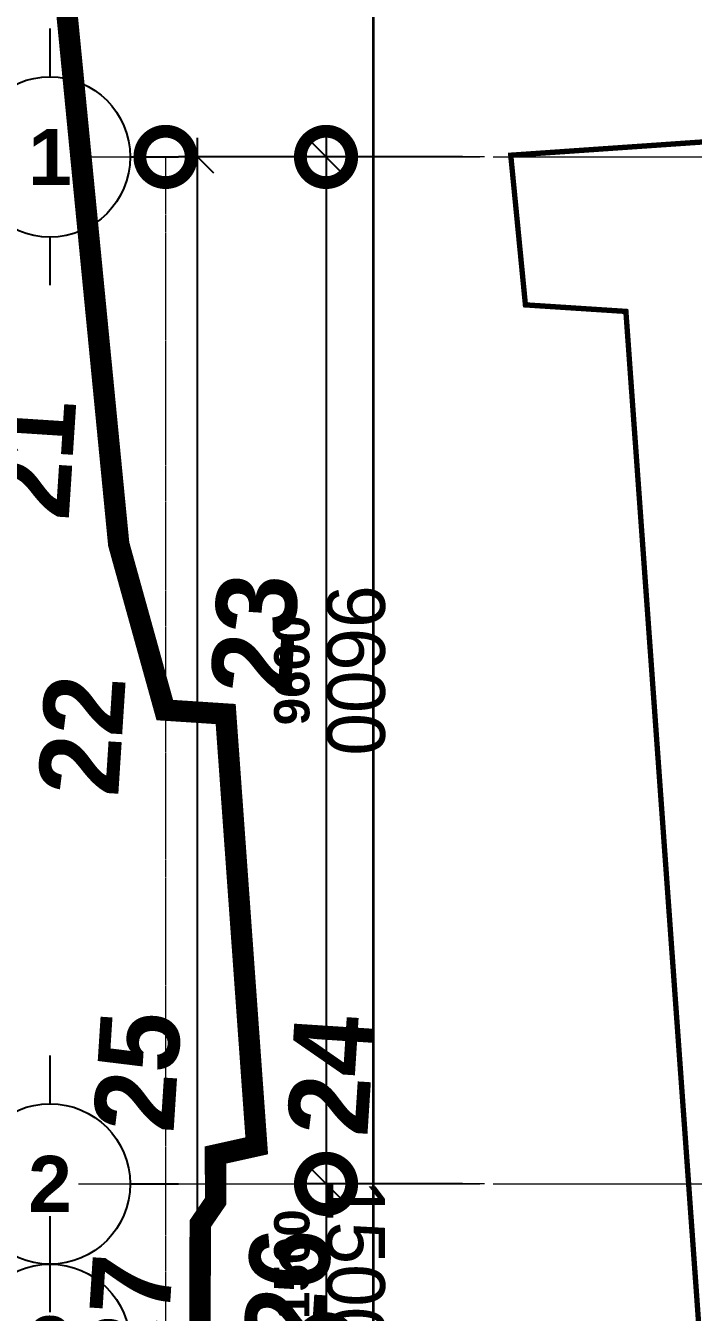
# Model space of a CAD drawing. Header units: millimetres. Extents: x -100356 to 314685, y 446 to 1273965.
# Drawn here: x 25805 to 32044, y 1025332 to 1037358 of the extents above; entities that cross this region are included whole.
import ezdxf
from ezdxf.enums import TextEntityAlignment as Align
from ezdxf.xclip import XClip

# ---------------------------------------------------------------- set-up
doc = ezdxf.new("R2010")
doc.units = ezdxf.units.MM
doc.header["$XCLIPFRAME"] = 2
for name, pattern in [('20180221 BF$0$DASHDOT', [1, 0.5, -0.25, 0, -0.25]), ('CENTER', [2, 1.25, -0.25, 0.25, -0.25]), ('CENTER2', [28.575, 19.05, -3.175, 3.175, -3.175]), ('DASHED2', [0.375, 0.25, -0.125]), ('Kume - Grid Line', [10.5, 6, -1.25, 2, -1.25])]:
    doc.linetypes.add(name, pattern=pattern)
doc.layers.get('DEFPOINTS').update_dxf_attribs({"lineweight": 13})
for name, color, linetype in [('20180221 BF$0$10', 1, 'Continuous'), ('20180221 BF$0$sohieu_diem', 2, 'Continuous'), ('20180221 BF$0$TREE', 99, 'Continuous')]:
    doc.layers.add(name, color=color, linetype=linetype)
for name, color, linetype, lineweight in [('20180221 BF$0$setback', 1, 'Continuous', 13), ('A-_ANOT----_D', 7, 'Continuous', 5), ('A.Axis', 251, 'CENTER2', 13), ('GJ', 1, 'Continuous', 13), ('LDIM OUT', 250, 'Continuous', 13), ('LGI', 250, 'CENTER', 9)]:
    doc.layers.add(name, color=color, linetype=linetype, lineweight=lineweight)
doc.layers.add('@area depoint', color=8, linetype='Continuous', lineweight=35, plot=False)
doc.styles.add('20180221 BF$0$VAPTIMN', font='VNI-Aptima-Bold.TTF')
doc.styles.add('ARIAL', font='Font - TrueType - Arial Bold.ttf')
doc.styles.add('Arial_4', font='Font - TrueType - Arial.ttf', dxfattribs={"width": 0.95, "height": 540})
doc.dimstyles.new('A3_-_A4_1', dxfattribs={"dimscale": 304.8, "dimtxt": 550.940076, "dimasz": 3.149606, "dimexe": 0, "dimexo": 0.0625, "dimgap": 0, "dimtad": 1, "dimdec": 0, "dimzin": 0, "dimdsep": 46, "dimtxsty": 'Arial_4', "dimblk1": 'DOTSMALL', "dimblk2": 'DOTSMALL', "dimsah": 1, "dimcen": 0.09, "dimazin": 0, "dimtfac": 1, "dimtdec": 4, "dimtix": 1, "dimtmove": 0, "dimatfit": 3, "dimfxl": 4.92126, "dimfxlon": 1, "dimtvp": 1, "dimtolj": 1, "dimtzin": 0, "dimarcsym": 2})
doc.dimstyles.new('A3_-_A4_2', dxfattribs={"dimscale": 304.8, "dimtxt": 550.940076, "dimasz": 3.149606, "dimexe": 0, "dimexo": 0.0625, "dimgap": 0, "dimtad": 1, "dimdec": 0, "dimzin": 0, "dimdsep": 46, "dimtxsty": 'Arial_4', "dimblk1": 'DOTSMALL', "dimblk2": 'DOTSMALL', "dimsah": 1, "dimcen": 0.09, "dimazin": 0, "dimtfac": 1, "dimtdec": 4, "dimtix": 1, "dimtmove": 2, "dimatfit": 3, "dimfxl": 4.92126, "dimfxlon": 1, "dimtvp": 1, "dimtolj": 1, "dimtzin": 0, "dimarcsym": 2})
doc.dimstyles.new('TL 150 OUT', dxfattribs={"dimscale": 150, "dimtxt": 2.2, "dimasz": 2, "dimexe": 1.2, "dimexo": 1.5, "dimgap": 1, "dimtad": 1, "dimdec": 0, "dimdsep": 46, "dimtxsty": 'ARIAL', "dimblk": 'OBLIQUE', "dimcen": 2, "dimdle": 1.2, "dimclrd": 256, "dimclre": 256, "dimclrt": 4, "dimaunit": 1, "dimadec": 0, "dimazin": 0, "dimtfac": 1, "dimtdec": 0, "dimtix": 1, "dimtmove": 2, "dimatfit": 3, "dimfxl": 1, "dimtolj": 1, "dimtzin": 0, "dimarcsym": 0})

# ---------------------------------------------------------------- blocks, each defined once
blk = doc.blocks.new('_DotSmall')
at = {"color": 0, "linetype": 'ByBlock', "const_width": 0.5}
blk.add_lwpolyline([(-0.0625, 0, 1), (0.0625, 0, 1)], format="xyb", close=True, dxfattribs=at)
blk = doc.blocks.new('*D521')
at = {"layer": 'A.Axis', "color": 0, "lineweight": -2, "transparency": 16777216}
for p, q in [((44548, -1500), (46029, -1500)), ((46029, -11100), (46029, -1500)), ((44548, -11100), (46029, -11100))]:
    blk.add_line(p, q, dxfattribs=at)
at = {"layer": 'DEFPOINTS', "color": 0, "transparency": 16777216}
for p in [(44529, -1500), (46029, -1500), (44529, -11100)]:
    blk.add_point(p, dxfattribs=at)
at = {"layer": 'A.Axis', "color": 0, "lineweight": -2, "transparency": 16777216, "xscale": 960, "yscale": 960, "zscale": 960}
for p, rotation in [((46029, -1500), 90), ((46029, -11100), 270)]:
    blk.add_blockref('_DotSmall', p, dxfattribs=dict(at, rotation=rotation))
at = {"layer": 'A.Axis', "color": 0, "transparency": 16777216, "insert": (45753, -6300), "char_height": 540, "attachment_point": 5, "rotation": 90, "style": 'Arial_4'}
blk.add_mtext('\\A1;9600', dxfattribs=at)
blk = doc.blocks.new('*D522')
at = {"layer": 'A.Axis', "color": 0, "lineweight": -2, "transparency": 16777216}
for p, q in [((44548, 0), (46029, 0)), ((46029, -1500), (46029, 0)), ((44548, -1500), (46029, -1500))]:
    blk.add_line(p, q, dxfattribs=at)
at = {"layer": 'DEFPOINTS', "color": 0, "transparency": 16777216}
for p in [(44529, 0), (46029, 0), (44529, -1500)]:
    blk.add_point(p, dxfattribs=at)
at = {"layer": 'A.Axis', "color": 0, "lineweight": -2, "transparency": 16777216, "xscale": 960, "yscale": 960, "zscale": 960}
for p, rotation in [((46029, 0), 90), ((46029, -1500), 270)]:
    blk.add_blockref('_DotSmall', p, dxfattribs=dict(at, rotation=rotation))
at = {"layer": 'A.Axis', "color": 0, "transparency": 16777216, "insert": (45753, -750), "char_height": 540, "attachment_point": 5, "rotation": 90, "style": 'Arial_4'}
blk.add_mtext('\\A1;1500', dxfattribs=at)
blk = doc.blocks.new('*D536')
at = {"layer": 'A.Axis', "color": 0, "lineweight": -2, "transparency": 16777216}
for p, q in [((46048, 31300), (47529, 31300)), ((47529, 31300), (47529, 14376)), ((47529, -11100), (47529, 12426)), ((46048, -11100), (47529, -11100))]:
    blk.add_line(p, q, dxfattribs=at)
at = {"layer": 'DEFPOINTS', "color": 0, "transparency": 16777216}
for p in [(46029, 31300), (47529, 31300), (46029, -11100)]:
    blk.add_point(p, dxfattribs=at)
at = {"layer": 'A.Axis', "color": 0, "lineweight": -2, "transparency": 16777216, "xscale": 960, "yscale": 960, "zscale": 960}
for p, rotation in [((47529, 31300), 90), ((47529, -11100), 270)]:
    blk.add_blockref('_DotSmall', p, dxfattribs=dict(at, rotation=rotation))
at = {"layer": 'A.Axis', "color": 0, "transparency": 16777216, "insert": (46828, 12426), "char_height": 540, "attachment_point": 1, "rotation": 90, "line_spacing_factor": 0.941778, "style": 'Arial_4'}
blk.add_mtext('\\A1;42400', dxfattribs=at)
blk = doc.blocks.new('SITE')
at = {"layer": 'GJ', "color": 2, "linetype": 'DASHED2', "ltscale": 200, "const_width": 50, "elevation": 0}
blk.add_lwpolyline([(-172, -63), (-42869, 0), (-42847, 879), (-42997, 6495), (-42929, 10453), (-42964, 14461), (-42978, 21429), (-50432, 21463), (-51659, 22285), (-51640, 22872), (-51581, 23937), (-51499, 28076), (-51496, 29824), (-50725, 29994), (-51513, 40959), (-52452, 41020), (-52589, 42419), (-48449, 42705), (-47306, 42675), (-44664, 42638), (-38719, 42656)], dxfattribs=at)
blk = doc.blocks.new('20180221 BF$0$hientrang')
at = {"layer": '20180221 BF$0$10', "color": 1, "linetype": 'Continuous'}
for p, q in [((-71608, 106512, 0), (-64687, 107633, 0)), ((-77900, 105350, 0), (-82200, 105085, 0))]:
    blk.add_line(p, q, dxfattribs=at)
at = {"layer": '20180221 BF$0$10', "color": 1}
for p, q in [((-64687, 107633, 0), (-71608, 106512, 0)), ((-71608, 106512, 0), (-73129, 105984, 0)), ((-73129, 105984, 0), (-73130, 105414, 0)), ((-73130, 105414, 0), (-77140, 104869, 0)), ((-77900, 105350, 0), (-82200, 105085, 0)), ((-77680, 105219, 0), (-77900, 105350, 0)), ((-77250, 105249, 0), (-77680, 105219, 0)), ((-77140, 104869, 0), (-77250, 105249, 0))]:
    blk.add_line(p, q, dxfattribs=at)
at = {"layer": '20180221 BF$0$10', "color": 1, "linetype": 'Continuous', "elevation": 0}
blk.add_lwpolyline([(-77900, 105350), (-77680, 105219), (-77250, 105249), (-77140, 104869), (-73130, 105414), (-73129, 105984), (-71608, 106512)], dxfattribs=at)
at = {"layer": '20180221 BF$0$setback', "color": 1, "linetype": '20180221 BF$0$DASHDOT', "ltscale": 200, "const_width": 200, "elevation": 0}
blk.add_lwpolyline([(-64687, 107633), (-71608, 106512), (-73129, 105984), (-73130, 105414), (-77140, 104869), (-77250, 105249), (-77680, 105219), (-77900, 105350), (-82200, 105085), (-86230, 104910), (-87270, 104902), (-90121, 104815), (-91714, 102077), (-92674, 102048), (-92312, 95898), (-95312, 95702), (-99272, 95417), (-103263, 95232), (-108843, 94729), (-111844, 94613), (-113704, 94445), (-110540, 43326), (-98301, 45606), (-91530, 9756)], dxfattribs=at)
at = {"layer": '20180221 BF$0$sohieu_diem', "color": 3, "const_width": 93.8, "elevation": 0}
for points in [[(-71655, 106512, 1), (-71562, 106512, 1)], [(-73176, 105984, 1), (-73082, 105984, 1)], [(-73177, 105414, 1), (-73083, 105414, 1)], [(-77947, 105350, 1), (-77853, 105350, 1)], [(-77727, 105220, 1), (-77633, 105219, 1)], [(-77297, 105249, 1), (-77203, 105249, 1)], [(-77187, 104869, 1), (-77094, 104869, 1)]]:
    blk.add_lwpolyline(points, format="xyb", close=True, dxfattribs=at)
at = {"layer": '20180221 BF$0$sohieu_diem', "color": 3, "style": '20180221 BF$0$VAPTIMN'}
for s, p in [('21', (-71423, 106993, 0)), ('22', (-73972, 106368, 0)), ('27', (-79349, 105584, 0)), ('25', (-77076, 105653, 0)), ('23', (-72922, 104819, 0)), ('26', (-79012, 104122, 0)), ('24', (-76997, 103843, 0))]:
    blk.add_text(s, height=750, rotation=359.9273, dxfattribs=at).set_placement(p)
blk = doc.blocks.new('_Oblique')
at = {"color": 0, "linetype": 'ByBlock', "lineweight": -2}
blk.add_line((-0.5, -0.5), (0.5, 0.5), dxfattribs=at)
blk = doc.blocks.new('*D493')
at = {"layer": 'DEFPOINTS', "color": 0, "ltscale": 1000, "transparency": 16777216}
for p in [(2129, 9600), (3629, 9600), (2129, 0)]:
    blk.add_point(p, dxfattribs=at)
at = {"layer": 'LDIM OUT', "lineweight": -2, "ltscale": 1000, "transparency": 16777216}
for p, q in [((3629, -180), (3629, 9780)), ((2354, 9600), (3809, 9600)), ((2354, 0), (3809, 0))]:
    blk.add_line(p, q, dxfattribs=at)
at = {"layer": 'LDIM OUT', "lineweight": -2, "ltscale": 1000, "transparency": 16777216, "xscale": 300, "yscale": 300, "zscale": 300}
for p, rotation in [((3629, 9600), 90), ((3629, 0), 270)]:
    blk.add_blockref('_Oblique', p, dxfattribs=dict(at, rotation=rotation))
at = {"layer": 'LDIM OUT', "color": 4, "ltscale": 1000, "transparency": 16777216, "insert": (3947, 4800), "char_height": 330, "attachment_point": 5, "rotation": 270, "style": 'ARIAL'}
blk.add_mtext('\\A1;9600', dxfattribs=at)
blk = doc.blocks.new('*D494')
at = {"layer": 'DEFPOINTS', "color": 0, "ltscale": 1000, "transparency": 16777216}
for p in [(2129, 11100), (3629, 11100), (2129, 9600)]:
    blk.add_point(p, dxfattribs=at)
at = {"layer": 'LDIM OUT', "lineweight": -2, "ltscale": 1000, "transparency": 16777216}
for p, q in [((3629, 9420), (3629, 11280)), ((2354, 11100), (3809, 11100)), ((2354, 9600), (3809, 9600))]:
    blk.add_line(p, q, dxfattribs=at)
at = {"layer": 'LDIM OUT', "lineweight": -2, "ltscale": 1000, "transparency": 16777216, "xscale": 300, "yscale": 300, "zscale": 300}
for p, rotation in [((3629, 11100), 90), ((3629, 9600), 270)]:
    blk.add_blockref('_Oblique', p, dxfattribs=dict(at, rotation=rotation))
at = {"layer": 'LDIM OUT', "color": 4, "ltscale": 1000, "transparency": 16777216, "insert": (3947, 10350), "char_height": 330, "attachment_point": 5, "rotation": 270, "style": 'ARIAL'}
blk.add_mtext('\\A1;1500', dxfattribs=at)
blk = doc.blocks.new('*D509')
at = {"layer": 'DEFPOINTS', "color": 0, "ltscale": 1000, "transparency": 16777216}
for p in [(2129, 42400), (2129, 0), (4829, 0)]:
    blk.add_point(p, dxfattribs=at)
at = {"layer": 'LDIM OUT', "lineweight": -2, "ltscale": 1000, "transparency": 16777216}
for p, q in [((4829, 42580), (4829, -180)), ((2354, 42400), (5009, 42400)), ((2354, 0), (5009, 0))]:
    blk.add_line(p, q, dxfattribs=at)
at = {"layer": 'LDIM OUT', "lineweight": -2, "ltscale": 1000, "transparency": 16777216, "xscale": 300, "yscale": 300, "zscale": 300}
for p, rotation in [((4829, 42400), 90), ((4829, 0), 270)]:
    blk.add_blockref('_Oblique', p, dxfattribs=dict(at, rotation=rotation))
at = {"layer": 'LDIM OUT', "color": 4, "ltscale": 1000, "transparency": 16777216, "insert": (5147, 21200), "char_height": 330, "attachment_point": 5, "rotation": 270, "style": 'ARIAL'}
blk.add_mtext('\\A1;42400', dxfattribs=at)
blk = doc.blocks.new('BLOCK TRUC')
for p, q in [((0, 500), (0, 800)), ((500, 0), (800, 0)), ((-800, 0), (-500, 0)), ((0, -800), (0, -500))]:
    blk.add_line(p, q)
at = {"lineweight": 25}
blk.add_circle((0, 0), 500, dxfattribs=at)
at = {"style": 'ARIAL'}
blk.add_attdef('1-2', text='', height=350, rotation=0.00001, dxfattribs=at).set_placement((0, 0), align=Align.MIDDLE_CENTER)
blk = doc.blocks.new('grid tower')
at = {"layer": 'A.Axis', "linetype": 'Kume - Grid Line', "lineweight": 9, "ltscale": 100}
for p, q in [((48341.2, -1500.1), (-14918.8, -1500.1)), ((48341.2, -11100.1), (-14918.8, -11100.1))]:
    blk.add_line(p, q, dxfattribs=at)
at = {"layer": 'A.Axis'}
dim = blk.add_linear_dim(base=(47528.6, 31299.9), p1=(46028.6, -11100.1), p2=(46028.6, 31299.9), angle=90, dimstyle='A3_-_A4_2', override={"dimpost": '<>', "dimfxl": 42399.999999}, dxfattribs=at)
dim.commit()
dim.dimension.update_dxf_attribs({"geometry": '*D536', "text_midpoint": (47187.5, 13400.8), "dimtype": 128, "text_rotation": 90})
for base, p1, p2, override, picture, middle in [((46028.6, -0.1), (44528.6, -1500.1), (44528.6, -0.1), {"dimpost": '<>', "dimfxl": 1500}, '*D522', (45752.9, -750.1)), ((46028.6, -1500.1), (44528.6, -11100.1), (44528.6, -1500.1), {"dimpost": '<>', "dimfxl": 9600}, '*D521', (45752.9, -6300.1))]:
    dim = blk.add_linear_dim(base=base, p1=p1, p2=p2, angle=90, dimstyle='A3_-_A4_1', override=override, dxfattribs=at)
    dim.commit()
    dim.dimension.update_dxf_attribs({"geometry": picture, "text_midpoint": middle})
blk = doc.blocks.new('X-GRID')
at = {"layer": 'LGI', "ltscale": 1500}
for p, q in [((5008.8, 9600), (-57318.6, 9600)), ((5008.8, 0), (-57318.6, 0))]:
    blk.add_line(p, q, dxfattribs=at)
at = {"xscale": 1.5, "yscale": 1.5, "zscale": 1.5, "rotation": 180}
for p, values in [((6208.8, 11100), {'1-2': '3'}), ((6208.8, 9600), {'1-2': '2'}), ((6208.8, 0), {'1-2': '1'})]:
    blk.add_blockref('BLOCK TRUC', p, dxfattribs=at).add_auto_attribs(values)
at = {"layer": 'LDIM OUT', "ltscale": 1000}
for base, p1, p2, picture, middle in [((4828.8, 0), (2128.8, 42400), (2128.8, 0), '*D509', (5147.3, 21200)), ((3628.8, 11100), (2128.8, 9600), (2128.8, 11100), '*D494', (3947.3, 10350)), ((3628.8, 9600), (2128.8, 0), (2128.8, 9600), '*D493', (3947.3, 4800))]:
    dim = blk.add_linear_dim(base=base, p1=p1, p2=p2, angle=90, dimstyle='TL 150 OUT', override={"dimtad": 4}, dxfattribs=at)
    dim.commit()
    dim.dimension.update_dxf_attribs({"geometry": picture, "text_midpoint": middle})
blk = doc.blocks.new('f23 grid column')
at = {"rotation": 180}
blk.add_blockref('X-GRID', (-36705, 11038, 0), dxfattribs=at)

msp = doc.modelspace()

# ---------------------------------------------------------------- linework, layer by layer
at = {"layer": '@area depoint', "ltscale": 0.5, "elevation": 0}
msp.add_lwpolyline([(29051.7, 978618.5), (88451.7, 978618.5), (88451.7, 1062618.5), (29051.7, 1062618.5)], close=True, dxfattribs=at)

# ---------------------------------------------------------------- block references
msp.add_blockref('f23 grid column', (68945.9, 1025093.5, 0))
at = {"layer": '20180221 BF$0$TREE'}
ref = msp.add_blockref('20180221 BF$0$hientrang', (137502.3, 1097239.8, 0), dxfattribs=dict(at, rotation=86.37342821610302))
XClip(ref).set_block_clipping_path([(-133148.1755428242, 112075.9558377523), (-124131.7889780848, -30182.5877385634), (-23551.8986045148, -23807.8059542924), (-32568.2851692542, 118450.7376220233)])
at = {"layer": 'A-_ANOT----_D', "rotation": 180}
msp.add_blockref('grid tower', (74640.7, 1025031.8, 0), dxfattribs=at)
at = {"layer": 'GJ'}
msp.add_blockref('SITE', (82927, 993728.7, 0), dxfattribs=at)

doc.saveas('drawing.dxf')
